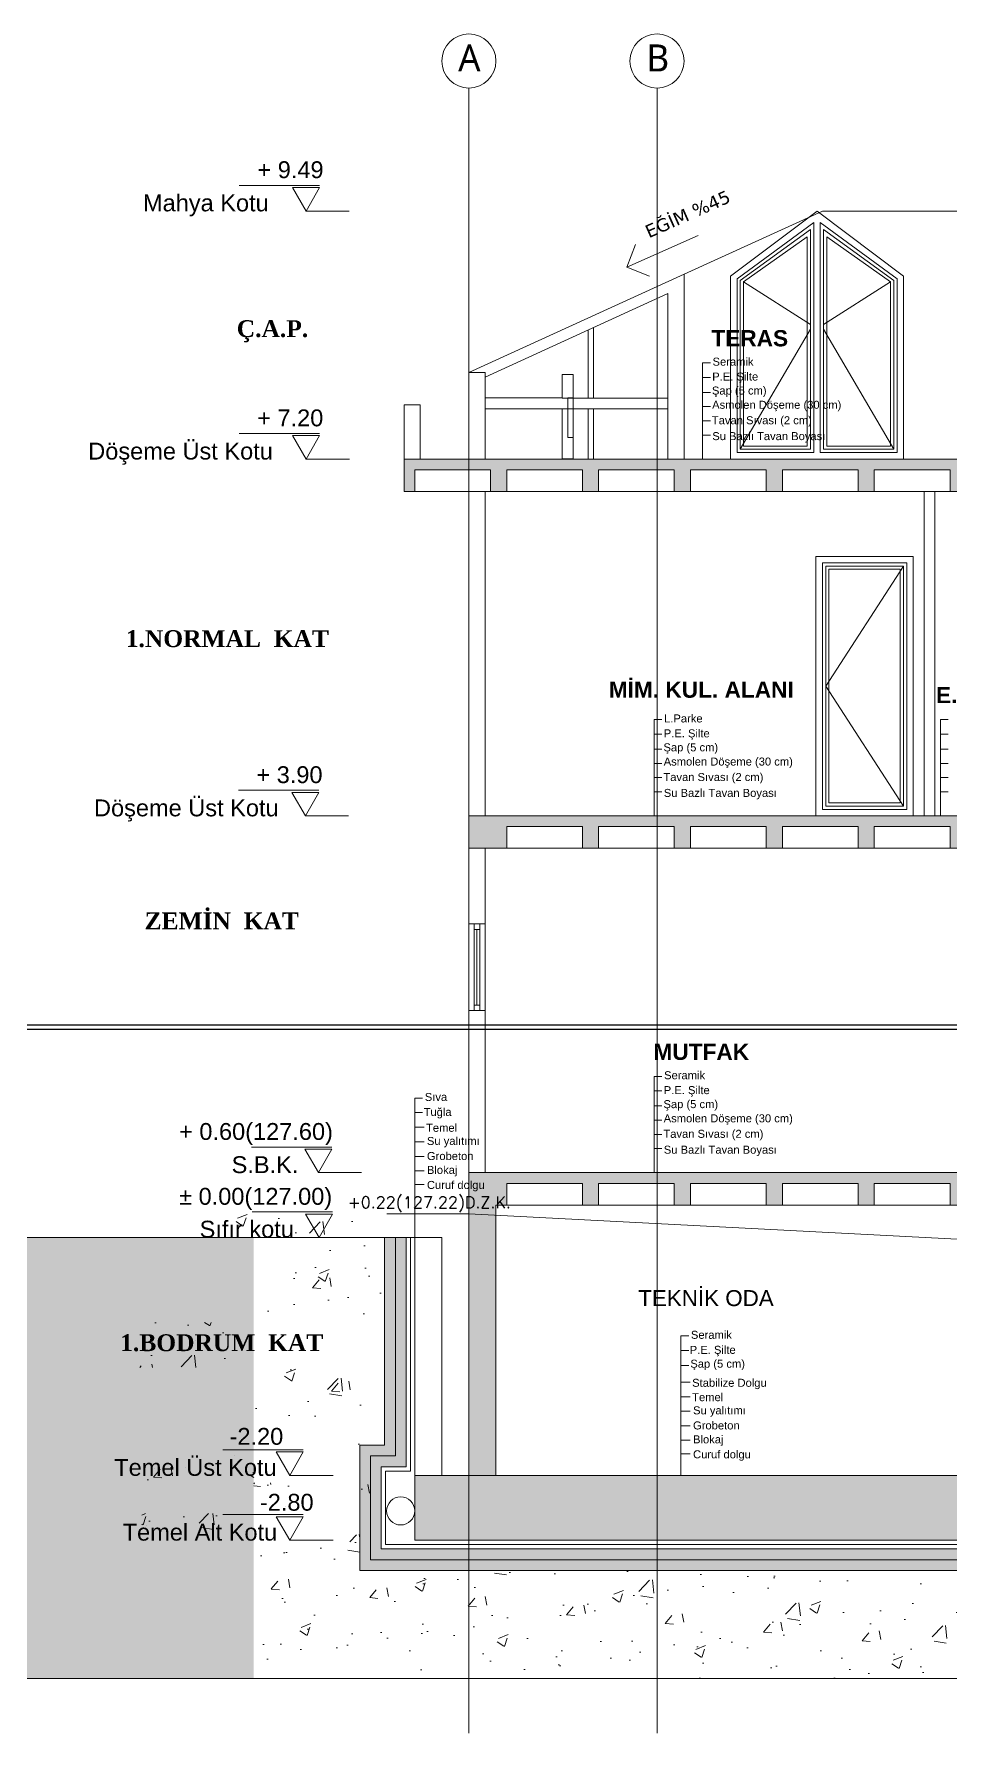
# Model space of a CAD drawing. Header units: millimetres. Extents: x 14753 to 45183, y 5640 to 19518.
# Drawn here: x 20554 to 21402, y 11755 to 13326 of the extents above; entities that cross this region are included whole.
import ezdxf

# ---------------------------------------------------------------- set-up
doc = ezdxf.new("R2010")
doc.units = ezdxf.units.MM
doc.layers.add('A_TXT_25_F', color=160, linetype='Continuous')
doc.layers.add('k tarama', color=252, linetype='Continuous', lineweight=9)
doc.styles.add('MtXpl_Segoe_UI', font='segoeui.ttf')
doc.styles.add('OLCU', font='romans.shx')
doc.styles.get("Standard").update_dxf_attribs({"font": 'arial.ttf'})
pattern_1 = [(45, (-369614.2577375841, -4539569.840400233), (-2.651650429449553, 2.651650429449553), []), (45, (-369611.6102375841, -4539569.840400233), (-2.651650429449553, 2.651650429449553), [1.799999999999999, -0.75])]

# ---------------------------------------------------------------- blocks, each defined once
blk = doc.blocks.new('THGHBNHG')
at = {"layer": 'A_TXT_25_F', "elevation": -1722.610922235364}
for points in [[(7349.383224470454, 1388.812495814944), (7349.383224470454, 1323.987947069674), (11012.82833093651, 1323.987947069036)], [(7352.955047424796, 1327.987947069674), (11009.25114284424, 1327.987947069034)]]:
    blk.add_lwpolyline(points, dxfattribs=at)
blk = doc.blocks.new('kot1')
for p, q in [((578788.5013949978, 90039.10951766901), (578862.9744544147, 90039.10951766901)), ((578801.0013949977, 90015.45888257441), (578761.0013949977, 90015.45888257441))]:
    blk.add_line(p, q)
blk.add_lwpolyline([(578813.5013949977, 90037.10951766899), (578788.5013949978, 90037.10951766899), (578801.0013949977, 90015.45888257441)], close=True)
blk = doc.blocks.new('iski kesiti')
at = {"layer": 'k tarama'}
h = blk.add_hatch(dxfattribs=at)
h.set_pattern_fill('JIS_STN_2.5', color=256, scale=1.5)
h.set_pattern_definition(pattern_1)
h.paths.add_polyline_path([(21859.74226241588, 12923.05894631147), (21929.74226241588, 12923.05894631147), (21929.74226241588, 12903.05894631147), (21944.74226241588, 12903.05894631147), (21944.74226241588, 12923.05894631147), (22014.74226241588, 12923.05894631147), (22014.74226241588, 12903.05894631147), (22029.74226241588, 12903.05894631147), (22029.74226241588, 12923.05894631147), (22099.74226241588, 12923.05894631147), (22099.74226241588, 12903.05894631147), (22114.74226241588, 12903.05894631147), (22114.74226241588, 12923.05894631147), (22184.74226241588, 12923.05894631147), (22184.74226241588, 12903.05894631147), (22199.74226241588, 12903.05894631147), (22199.74226241588, 12923.05894631147), (22269.74226241588, 12923.05894631147), (22269.74226241588, 12903.05894631147), (22284.74226241588, 12903.05894631147), (22284.74226241588, 12923.05894631147), (22354.74226241588, 12923.05894631147), (22354.74226241588, 12903.05894631147), (22369.74226241588, 12903.05894631147), (22369.74226241588, 12923.05894631147), (22439.74226241588, 12923.05894631147), (22439.74226241588, 12903.05894631147), (22454.74226241588, 12903.05894631147), (22454.74226241588, 12923.05894631147), (22524.74226241588, 12923.05894631147), (22524.74226241588, 12903.05894631147), (22535.74226241588, 12903.05894631147), (22535.74226241588, 12933.05894631147), (21339.74226241588, 12933.05894631147), (21339.74226241588, 12903.05894631147), (21349.74226241588, 12903.05894631147), (21349.74226241588, 12923.05894631147), (21419.74226241588, 12923.05894631147), (21419.74226241588, 12903.05894631147), (21434.74226241588, 12903.05894631147), (21434.74226241588, 12923.05894631147), (21504.74226241588, 12923.05894631147), (21504.74226241588, 12903.05894631147), (21519.74226241588, 12903.05894631147), (21519.74226241588, 12923.05894631147), (21589.74226241588, 12923.05894631147), (21589.74226241588, 12903.05894631147), (21604.74226241588, 12903.05894631147), (21604.74226241588, 12923.05894631147), (21674.74226241588, 12923.05894631147), (21674.74226241588, 12903.05894631147), (21689.74226241588, 12903.05894631147), (21689.74226241588, 12923.05894631147), (21759.74226241588, 12923.05894631147), (21759.74226241588, 12903.05894631147), (21774.74226241588, 12903.05894631147), (21774.74226241588, 12923.05894631147), (21844.74226241588, 12923.05894631147), (21844.74226241588, 12903.05894631147), (21859.74226241588, 12903.05894631147)])
h.paths.add_polyline_path([(21859.74226241588, 12593.05894631147), (21929.74226241588, 12593.05894631147), (21929.74226241588, 12573.05894631147), (21944.74226241588, 12573.05894631147), (21944.74226241588, 12593.05894631147), (22014.74226241588, 12593.05894631147), (22014.74226241588, 12573.05894631147), (22029.74226241588, 12573.05894631147), (22029.74226241588, 12593.05894631147), (22099.74226241588, 12593.05894631147), (22099.74226241588, 12573.05894631147), (22114.74226241588, 12573.05894631147), (22114.74226241588, 12593.05894631147), (22184.74226241588, 12593.05894631147), (22184.74226241588, 12573.05894631147), (22199.74226241588, 12573.05894631147), (22199.74226241588, 12593.05894631147), (22269.74226241588, 12593.05894631147), (22269.74226241588, 12573.05894631147), (22284.74226241588, 12573.05894631147), (22284.74226241588, 12593.05894631147), (22354.74226241588, 12593.05894631147), (22354.74226241588, 12573.05894631147), (22369.74226241588, 12573.05894631147), (22369.74226241588, 12593.05894631147), (22439.74226241588, 12593.05894631147), (22439.74226241588, 12573.05894631147), (22475.74226241588, 12573.05894631147), (22475.74226241588, 12603.05894631147), (21399.74226241588, 12603.05894631147), (21399.74226241588, 12573.05894631147), (21434.74226241588, 12573.05894631147), (21434.74226241588, 12593.05894631147), (21504.74226241588, 12593.05894631147), (21504.74226241588, 12573.05894631147), (21519.74226241588, 12573.05894631147), (21519.74226241588, 12593.05894631147), (21589.74226241588, 12593.05894631147), (21589.74226241588, 12573.05894631147), (21604.74226241588, 12573.05894631147), (21604.74226241588, 12593.05894631147), (21674.74226241588, 12593.05894631147), (21674.74226241588, 12573.05894631147), (21689.74226241588, 12573.05894631147), (21689.74226241588, 12593.05894631147), (21759.74226241588, 12593.05894631147), (21759.74226241588, 12573.05894631147), (21774.74226241588, 12573.05894631147), (21774.74226241588, 12593.05894631147), (21844.74226241588, 12593.05894631147), (21844.74226241588, 12573.05894631147), (21859.74226241588, 12573.05894631147)])
h.paths.add_polyline_path([(21859.74226241588, 12263.05894631147), (21929.74226241588, 12263.05894631147), (21929.74226241588, 12243.05894631147), (21944.74226241588, 12243.05894631147), (21944.74226241588, 12263.05894631147), (22014.74226241588, 12263.05894631147), (22014.74226241588, 12243.05894631147), (22029.74226241588, 12243.05894631147), (22029.74226241588, 12263.05894631147), (22099.74226241588, 12263.05894631147), (22099.74226241588, 12243.05894631147), (22114.74226241588, 12243.05894631147), (22114.74226241588, 12263.05894631147), (22184.74226241588, 12263.05894631147), (22184.74226241588, 12243.05894631147), (22199.74226241588, 12243.05894631147), (22199.74226241588, 12263.05894631147), (22269.74226241588, 12263.05894631147), (22269.74226241588, 12243.05894631147), (22284.74226241588, 12243.05894631147), (22284.74226241588, 12263.05894631147), (22354.74226241588, 12263.05894631147), (22354.74226241588, 12243.05894631147), (22369.74226241588, 12243.05894631147), (22369.74226241588, 12263.05894631147), (22439.74226241588, 12263.05894631147), (22439.74226241588, 12243.05894631147), (22450.74226241588, 12243.05894631147), (22450.74226241588, 11993.05894631147), (22475.74226241588, 11993.05894631147), (22475.74226241588, 12273.05894631147), (21399.74226241588, 12273.05894631147), (21399.74226241588, 11993.05894631147), (21424.74226241588, 11993.05894631147), (21424.74226241588, 12243.05894631147), (21434.74226241588, 12243.05894631147), (21434.74226241588, 12263.05894631147), (21504.74226241588, 12263.05894631147), (21504.74226241588, 12243.05894631147), (21519.74226241588, 12243.05894631147), (21519.74226241588, 12263.05894631147), (21589.74226241588, 12263.05894631147), (21589.74226241588, 12243.05894631147), (21604.74226241588, 12243.05894631147), (21604.74226241588, 12263.05894631147), (21674.74226241588, 12263.05894631147), (21674.74226241588, 12243.05894631147), (21689.74226241588, 12243.05894631147), (21689.74226241588, 12263.05894631147), (21759.74226241588, 12263.05894631147), (21759.74226241588, 12243.05894631147), (21774.74226241588, 12243.05894631147), (21774.74226241588, 12263.05894631147), (21844.74226241588, 12263.05894631147), (21844.74226241588, 12243.05894631147), (21859.74226241588, 12243.05894631147)])
h.paths.add_polyline_path([(22525.74226241588, 11933.05894631147), (22525.74226241588, 11993.05894631147), (21349.74226241588, 11993.05894631147), (21349.74226241588, 11933.05894631147)])
h = blk.add_hatch(dxfattribs=at)
h.set_pattern_fill('AR-CONC', color=256, scale=0.5)
h.set_pattern_definition([(50, (0, 0), (91.092334498002, -7.969542769451543), [9.525, -104.775]), (355, (0, 0), (-17.62171071248467, 95.52842261951758), [7.62, -83.820292085]), (100.4514446999999, (7.591003499999999, -0.66412675), (73.47062354517664, 87.55887595609754), [8.095004399999995, -89.04512229999997]), (46.1842, (0, 25.4), (135.5395204460649, -21.02116396636358), [14.2875, -157.1625]), (96.63555760999992, (11.29494999999997, 23.64825), (118.7020670257515, 123.7130622988607), [12.14251157, -133.56780408]), (351.18415117, (0, 25.4), (118.7020670324885, 123.7130622927663), [11.429983535, -125.72986596]), (21, (12.69999999999999, 19.05), (75.80719563456624, -51.1325990935438), [9.525, -104.775]), (326, (12.69999999999999, 19.05), (30.90101417382354, 92.09398306115962), [7.62, -83.82]), (71.45144499999999, (19.01726630000002, 14.78895005), (106.708209639358, 40.96138444295262), [8.0950044, -89.04496879999999]), (37.5, (0, 0), (1.544301625295908, 42.27751943657655), [0, -82.804, 0, -85.09, 0, -84.1375]), (7.499999999999999, (0, 0), (33.40983125515287, 50.09028740905975), [0, -48.51399999999999, 0, -80.899, 0, -32.0675]), (327.5, (-28.32100000000003, 0), (67.7952975834357, -2.864371996336721), [0, -31.75, 0, -99.06, 0, -131.445]), (317.5, (-41.02100000000001, 0), (74.06459069300902, 12.71324551666651), [0, -41.275, 0, -65.786, 0, -93.345])])
h.paths.add_polyline_path([(20126.60807132686, 12087.51067254567), (20114.10807132686, 12065.8600374511), (20101.60807132698, 12087.51067254567)], flags=16)
h.paths.add_polyline_path([(20126.60807132686, 12147.51067254567), (20114.10807132686, 12125.8600374511), (20101.60807132698, 12147.51067254567)], flags=16)
h.paths.add_polyline_path([(19932.58074294789, 12325.64247361626), (20097.15217155285, 12325.64247361626), (20097.15217155285, 12350.328187907), (19932.58074294789, 12350.328187907)], flags=9)
h.paths.add_polyline_path([(20080.76122178831, 12231.81214070166), (20272.59388074785, 12231.81214070166), (20272.59388074785, 12265.17630255137), (20080.76122178831, 12265.17630255137)], flags=24)
h.paths.add_polyline_path([(20089.64098598989, 12088.90686979626), (20147.27904874568, 12088.90686979626), (20147.27904874568, 12112.80168562163), (20089.64098598989, 12112.80168562163)], flags=24)
h.paths.add_polyline_path([(20118.15243127758, 12061.27699684714), (20269.00209021346, 12061.27699684714), (20269.00209021346, 12085.06008006679), (20118.15243127758, 12085.06008006679)], flags=24)
h.paths.add_polyline_path([(20117.70185411914, 12149.87782980982), (20175.33991687494, 12149.87782980982), (20175.33991687494, 12173.7726456352), (20117.70185411914, 12173.7726456352)], flags=24)
h.paths.add_polyline_path([(20122.55839098341, 12120.38795565872), (20282.24024637223, 12120.38795565872), (20282.24024637223, 12148.89573192066), (20122.55839098341, 12148.89573192066)], flags=24)
h.paths.add_polyline_path([(21074.90179887653, 12099.01104956152), (21266.73445783607, 12099.01104956152), (21266.73445783607, 12132.37521141123), (21074.90179887653, 12132.37521141123)], flags=9)
h.paths.add_polyline_path([(21075.58459699488, 11928.47590570701), (21226.43425593076, 11928.47590570701), (21226.43425593076, 11952.25898892665), (21075.58459699488, 11952.25898892665)], flags=9)
h.paths.add_polyline_path([(21174.42302007397, 12017.07673866969), (21232.06108282977, 12017.07673866969), (21232.06108282977, 12040.97155449507), (21174.42302007397, 12040.97155449507)], flags=9)
h.paths.add_polyline_path([(21146.68102629225, 12208.6656304293), (21241.95169477793, 12208.6656304293), (21241.95169477793, 12232.86372047023), (21146.68102629225, 12232.86372047023)], flags=9)
h.paths.add_polyline_path([(21067.03935604662, 11987.58686451859), (21226.72121143543, 11987.58686451859), (21226.72121143543, 12016.09464078053), (21067.03935604662, 12016.09464078053)], flags=9)
h.paths.add_polyline_path([(21200.74226241588, 12213.05894631054), (20504.74226241588, 12213.05894631054), (20504.74226241588, 12290.01944542257), (20027.74226241588, 12342.76392541744), (20027.74226241594, 12153.86003745068), (20052.74226241588, 12153.86003745068), (20052.74226241588, 12037.86003745068), (18770.74226241588, 12037.86003745068), (18770.74226241588, 12153.86003745068), (18845.74226241588, 12153.86003745068), (18845.74226241588, 12345.86003745068), (18701.33281097281, 12345.86003745068), (18701.33281097281, 11805.05894631147), (21200.74226241588, 11805.05894631147)])
h = blk.add_hatch(dxfattribs=at)
h.set_pattern_fill('AR-CONC', color=256, scale=0.5)
h.set_pattern_definition([(50, (-369614.2577375841, -4539569.840400233), (91.092334498002, -7.969542769451543), [9.525, -104.775]), (355, (-369614.2577375841, -4539569.840400233), (-17.62171071248467, 95.52842261951758), [7.62, -83.820292085]), (100.4514446999999, (-369606.6667340842, -4539570.504526983), (73.47062354517664, 87.55887595609754), [8.095004399999995, -89.04512229999997]), (46.1842, (-369614.2577375841, -4539544.440400232), (135.5395204460649, -21.02116396636358), [14.2875, -157.1625]), (96.6355576099999, (-369602.9627875841, -4539546.192150233), (118.7020670257515, 123.7130622988607), [12.14251157, -133.56780408]), (351.18415117, (-369614.2577375841, -4539544.440400232), (118.7020670324885, 123.7130622927663), [11.429983535, -125.72986596]), (21, (-369601.5577375842, -4539550.790400233), (75.80719563456624, -51.1325990935438), [9.525, -104.775]), (326, (-369601.5577375842, -4539550.790400233), (30.90101417382354, 92.09398306115962), [7.62, -83.82]), (71.45144499999999, (-369595.2404712842, -4539555.051450182), (106.708209639358, 40.96138444295262), [8.0950044, -89.04496879999999]), (37.5, (-369614.2577375841, -4539569.840400233), (1.544301625295908, 42.27751943657655), [0, -82.804, 0, -85.09, 0, -84.1375]), (7.499999999999999, (-369614.2577375841, -4539569.840400233), (33.40983125515287, 50.09028740905975), [0, -48.51399999999999, 0, -80.899, 0, -32.0675]), (327.5, (-369642.5787375841, -4539569.840400233), (67.7952975834357, -2.864371996336721), [0, -31.75, 0, -99.06, 0, -131.445]), (317.5, (-369655.2787375841, -4539569.840400233), (74.06459069300902, 12.71324551666651), [0, -41.275, 0, -65.786, 0, -93.345])])
h.paths.add_polyline_path([(22674.74226241588, 12149.05894631147), (22503.74226241588, 12149.05894631147), (22503.74226241588, 12021.05894631147), (22576.74226241588, 12021.05894631147), (22576.74226241588, 11905.05894631147), (21298.74226241588, 11905.05894631147), (21298.74226241588, 12021.05894631147), (21321.74226241588, 12021.05894631147), (21321.74226241582, 12213.05894631054), (21200.74226241588, 12213.05894631054), (21200.74226241588, 11805.05894631147), (22674.74226241588, 11805.05894631147)])
h.paths.add_polyline_path([(21087.1902477555, 12092.87925765384), (21321.74226241588, 12092.87925765384), (21321.74226241588, 12134.58445996605), (21087.1902477555, 12134.58445996605)])
h.paths.add_polyline_path([(21248.50699368719, 11955.96871311404), (21318.40894033434, 11955.96871311404), (21318.40894033434, 11985.74593012873), (21248.50699368719, 11985.74593012873)], flags=16)
h.paths.add_polyline_path([(21097.18155471148, 11927.11410405859), (21289.69309040008, 11927.11410405859), (21289.69309040008, 11957.69269093685), (21097.18155471148, 11957.69269093685)])
h.paths.add_polyline_path([(21248.50699368719, 12015.96871311404), (21318.40894033434, 12015.96871311404), (21318.40894033434, 12045.74593012873), (21248.50699368719, 12045.74593012873)], flags=16)
h.paths.add_polyline_path([(21181.96054359304, 12207.4218672309), (21301.75127899332, 12207.4218672309), (21301.75127899332, 12238.06372015085), (21181.96054359304, 12238.06372015085)])
h.paths.add_polyline_path([(21102.02841249533, 11986.03858134709), (21299.78400009452, 11986.03858134709), (21299.78400009452, 12022.732885601), (21102.02841249533, 12022.732885601)])
h.paths.add_polyline_path([(22560.15377997619, 12082.87034668121), (22799.94460367563, 12082.87034668121), (22799.94460367563, 12124.57554899342), (22560.15377997619, 12124.57554899342)])
h.paths.add_polyline_path([(22588.90421315981, 11955.96871311404), (22658.80615980696, 11955.96871311404), (22658.80615980696, 11985.74593012873), (22588.90421315981, 11985.74593012873)], flags=16)
h.paths.add_polyline_path([(22616.93116619432, 11927.11410405859), (22809.44270188292, 11927.11410405859), (22809.44270188292, 11957.69269093685), (22616.93116619432, 11957.69269093685)])
h.paths.add_polyline_path([(22588.90421315981, 12015.96871311404), (22658.80615980696, 12015.96871311404), (22658.80615980696, 12045.74593012873), (22588.90421315981, 12045.74593012873)], flags=16)
h.paths.add_polyline_path([(22606.84025649988, 11986.03858134709), (22804.59584409907, 11986.03858134709), (22804.59584409907, 12022.732885601), (22606.84025649988, 12022.732885601)])
h = blk.add_hatch(dxfattribs=at)
h.set_pattern_fill('JIS_STN_2.5', color=256, scale=1.5)
h.set_pattern_definition(pattern_1)
h.paths.add_polyline_path([(22493.74226241588, 12149.05894631147), (22483.74226241588, 12149.05894631147), (22483.74226241588, 12001.05894631147), (22556.74226241588, 12001.05894631147), (22556.74226241588, 11925.05894631147), (21318.74226241588, 11925.05894631147), (21318.74226241588, 12001.05894631147), (21341.74226241588, 12001.05894631147), (21341.74226241582, 12213.05894631054), (21331.74226241582, 12213.05894631054), (21331.74226241588, 12011.05894631147), (21308.74226241588, 12011.05894631147), (21308.74226241588, 11915.05894631147), (22566.74226241588, 11915.05894631147), (22566.74226241588, 12011.05894631147), (22493.74226241588, 12011.05894631147)])
h.paths.add_polyline_path([(21248.50699368719, 11955.96871311404), (21248.50699368719, 11985.74593012873)])
h = blk.add_hatch(dxfattribs=at)
h.set_pattern_fill('GRAVEL', color=256)
h.set_pattern_definition([(228.0127875, (-369595.9697375842, -4539544.440400232), (-203.2000000159581, -228.5999999858178), [3.4172144, -338.30483639565]), (184.969741, (-369598.2557375841, -4539546.980400232), (304.799999879405, 25.40000144697924), [5.864047199999992, -580.5404889352391]), (132.5104471, (-369604.0977375842, -4539547.488400233), (254.0000001072749, -279.3999999024596), [4.1348152, -409.3472279409999]), (267.273689, (-369614.0037375842, -4539553.838400232), (25.40000005319725, 507.9999999973312), [5.340045199999993, -528.6643742573791]), (292.83365418, (-369614.2577375841, -4539559.172400234), (-127.0000000106341, 304.7999999955546), [5.236336999999993, -518.3980774534391]), (357.273689, (-369612.225737584, -4539563.998400232), (-507.9999999973312, 25.40000005319728), [5.340045199999993, -528.6643742573791]), (37.69424047, (-369606.8917375842, -4539564.252400232), (-330.199999985359, -254.0000000190041), [7.061936599999999, -699.1311531424701]), (72.25532837, (-369601.303737584, -4539559.934400233), (177.8000000477929, 558.7999999847885), [6.6671952, -660.0525660190499]), (121.42956562, (-369599.2717375842, -4539553.584400232), (-203.2000000288312, 330.1999999822602), [5.35813, -530.4554569871201]), (175.2363583, (-369602.0657375842, -4539549.012400233), (279.3999999959952, -25.40000004389256), [6.117132799999993, -299.7393694999995]), (222.3974378, (-369608.1617375841, -4539548.504400232), (-304.7999999902466, -279.4000000106399), [7.9107792, -783.1677251217699]), (138.81407483, (-369588.857737584, -4539554.092400233), (-177.7999999893351, 152.4000000123918), [2.700045399999999, -267.30565824344]), (171.4692344, (-369590.889737584, -4539552.314400233), (330.2000000088966, -50.79999994237343), [5.136819799999999, -508.5463899704]), (225, (-369595.9697375842, -4539551.552400233), (-3.6e-15, -25.40000000000239), [3.592093399999999, -32.32893108428]), (203.19859051, (-369597.7477375841, -4539548.504400232), (127.0000000034609, 50.79999999109333), [1.934413199999998, -191.5062236889397]), (291.80140949, (-369599.5257375841, -4539549.266400233), (-25.40000000531496, 76.19999999822872), [2.7356562, -134.0475299]), (30.96375653, (-369598.5097375841, -4539551.806400233), (76.20000000186383, 50.79999999721125), [4.443196599999993, -143.6629815290998]), (161.56505118, (-369594.6997375841, -4539549.520400233), (50.80000000132582, -25.39999999733753), [3.2128714, -77.10898116828]), (16.389540334, (-369614.2577375841, -4539549.266400233), (254.0000000000015, 76.20000000000243), [4.50088, -445.58826672539]), (70.34617594, (-369609.9397375841, -4539547.996400233), (-101.6000000092931, -279.3999999967041), [3.775989399999999, -373.822156782]), (293.19859051, (-369594.6997375841, -4539544.440400232), (-50.79999999113262, 127.0000000035528), [3.868800999999996, -189.5718358889397]), (343.61045967, (-369593.1757375841, -4539547.996400233), (-254.0000000053229, 76.19999998222859), [4.500879999999993, -445.5882667253995]), (339.44395478, (-369614.2577375841, -4539565.014400232), (-126.9999999999986, 50.8000000000021), [4.340351999999992, -212.6773431310598]), (294.7751406, (-369610.1937375841, -4539566.538400233), (-127.0000001511693, 279.3999999312726), [3.636721199999999, -360.0359338072]), (66.80140949, (-369594.4457375842, -4539569.840400233), (50.79999999202298, 127.000000003193), [3.868801, -189.57183588894]), (17.35402464, (-369592.9217375841, -4539566.284400233), (-330.1999999934302, -101.6000000213246), [4.2578274, -421.5237598019999]), (69.44395478, (-369606.8917375842, -4539569.840400233), (-50.8000000008846, -126.9999999996463), [2.170175999999999, -214.8475191310601]), (101.3099324739999, (-369595.9697375842, -4539569.840400233), (-25.400000000004, 101.6000000000037), [1.295145999999999, -128.21994964526]), (165.963756532, (-369596.2237375841, -4539568.570400233), (76.19999999999513, -25.39999999999865), [5.236337, -99.49054589069]), (186.00900596, (-369601.303737584, -4539567.300400233), (253.9999999986537, 25.40000001329353), [4.852669999999992, -480.4136486333695]), (303.69006753, (-369598.5097375841, -4539554.092400233), (-25.40000000352969, 50.79999999823701), [3.663238799999999, -87.9177635968]), (353.15722659, (-369596.4777375841, -4539557.140400233), (431.8000000026568, -50.79999997739394), [6.395567599999999, -633.1600906503099]), (60.9453959, (-369590.1277375841, -4539557.902400233), (-101.6000000027968, -177.7999999984025), [2.615082399999999, -258.8939231811]), (90, (-369588.857737584, -4539555.616400233), (-25.4, 25.4), [1.524, -23.876]), (120.25643716, (-369601.8117375841, -4539566.538400233), (101.5999999875716, -177.8000000070979), [3.5286696, -349.339407732]), (48.01278749999999, (-369603.5897375841, -4539563.490400233), (203.2000000167534, 228.599999985102), [6.8344288, -334.88762199565]), (0, (-369599.0177375841, -4539558.410400233), (25.4, 25.4), [6.604, -18.796]), (325.3048465, (-369592.4137375842, -4539558.410400233), (254.0000000962153, -177.7999998625458), [4.016095599999999, -397.5931672414]), (254.0546040999999, (-369589.1117375842, -4539560.696400232), (-25.39999999822557, -101.6000000004474), [3.698290799999999, -181.21650038772]), (207.64597536, (-369590.1277375841, -4539564.252400232), (-482.6000000177335, -253.9999999663075), [6.021450999999992, -596.124644229379]), (175.42607874, (-369595.4617375841, -4539567.046400233), (-330.1999999999883, 25.39999999999478), [6.370294599999999, -630.6584645624])])
h.paths.add_polyline_path([(22503.74226241588, 12149.05894631147), (22493.74226241588, 12149.05894631147), (22493.74226241588, 12011.05894631147), (22566.74226241588, 12011.05894631147), (22566.74226241588, 11915.05894631147), (21308.74226241588, 11915.05894631147), (21308.74226241588, 12011.05894631147), (21331.74226241588, 12011.05894631147), (21331.74226241582, 12213.05894631054), (21321.74226241582, 12213.05894631054), (21321.74226241588, 12021.05894631147), (21298.74226241588, 12021.05894631147), (21298.74226241588, 11905.05894631147), (22576.74226241588, 11905.05894631147), (22576.74226241588, 12021.05894631147), (22503.74226241588, 12021.05894631147)])
h.paths.add_polyline_path([(21298.74226241588, 11955.96871311404), (21298.74226241588, 11985.74593012873)], flags=17)
for p, q in [((21399.74226241582, 11754.7387802992), (21399.74226241582, 13276.2108339183)), ((21573.74226241582, 11754.7387802992), (21573.74226241582, 13276.2108339183)), ((21726.74226241594, 13162.45972150285), (21598.74226241588, 13103.97868411988)), ((21726.74226241588, 13162.45972150285), (22148.74226241588, 13162.45972150285)), ((21611.94246564276, 13139.82635268569), (21545.80799263244, 13110.43325356953)), ((21545.80799263244, 13110.43325356953), (21553.73682410055, 13131.60547616426)), ((21545.80799263244, 13110.43325356953), (21566.83659131517, 13102.13099993113)), ((21598.74226241599, 13103.97868411895), (21399.74226241588, 13013.05894631147)), ((21598.74226241588, 12933.05894631147), (21598.74226241588, 13103.97868411895)), ((21583.74226241588, 13086.13115644082), (21414.742262416, 13008.91791177075)), ((21583.74226241588, 12933.05894631147), (21583.74226241588, 13086.13115644082)), ((21615.87771371822, 13022.09808715339), (21623.1135492209, 13022.09808715339)), ((21615.87771371822, 12933.05894631147), (21615.87771371822, 13022.09808715339)), ((21615.87771371822, 13008.59286378603), (21623.1135492209, 13008.59286378603)), ((21615.87771371822, 12994.75027968082), (21623.1135492209, 12994.75027968082)), ((21615.87771371822, 12994.75027968082), (21623.1135492209, 12994.75027968082)), ((21615.87771371822, 12981.57391360868), (21623.1135492209, 12981.57391360868)), ((21615.87771371822, 12981.57391360868), (21623.1135492209, 12981.57391360868)), ((21615.87771371822, 12968.3975475356), (21623.1135492209, 12968.3975475356)), ((21615.87771371822, 12968.3975475356), (21623.1135492209, 12968.3975475356)), ((21615.87771371822, 12955.22118146252), (21623.1135492209, 12955.22118146252)), ((21615.87771371822, 12955.22118146252), (21623.1135492209, 12955.22118146252)), ((21339.74226241588, 12933.05894631147), (22535.74226241588, 12933.05894631147)), ((21339.74226241588, 12903.05894631147), (21339.74226241588, 12933.05894631147)), ((21339.74226241588, 12903.05894631147), (22535.74226241588, 12903.05894631147)), ((21399.74226241588, 12603.05894631147), (21399.74226241588, 12903.05894631147)), ((21414.74226241588, 12603.05894631147), (21414.74226241588, 12903.05894631147)), ((21820.74226241582, 12603.05894631147), (21820.74226241582, 12903.05894631147)), ((21830.74226241582, 12603.05894631147), (21830.74226241582, 12903.05894631147)), ((21571.0541683553, 12692.0980871534), (21578.29000385798, 12692.0980871534)), ((21571.0541683553, 12603.05894631147), (21571.0541683553, 12692.0980871534)), ((21835.91871705285, 12692.0980871534), (21843.15455255553, 12692.0980871534)), ((21835.91871705285, 12603.05894631147), (21835.91871705285, 12692.0980871534)), ((21571.0541683553, 12678.59286378603), (21578.29000385798, 12678.59286378603)), ((21835.91871705285, 12678.59286378603), (21843.15455255553, 12678.59286378603)), ((21571.0541683553, 12664.75027968082), (21578.29000385798, 12664.75027968082)), ((21571.0541683553, 12664.75027968082), (21578.29000385798, 12664.75027968082)), ((21571.0541683553, 12651.57391360868), (21578.29000385798, 12651.57391360868)), ((21571.0541683553, 12651.57391360868), (21578.29000385798, 12651.57391360868)), ((21835.91871705285, 12664.75027968082), (21843.15455255553, 12664.75027968082)), ((21835.91871705285, 12664.75027968082), (21843.15455255553, 12664.75027968082)), ((21835.91871705285, 12651.57391360868), (21843.15455255553, 12651.57391360868)), ((21835.91871705285, 12651.57391360868), (21843.15455255553, 12651.57391360868)), ((21571.0541683553, 12638.3975475356), (21578.29000385798, 12638.3975475356)), ((21571.0541683553, 12638.3975475356), (21578.29000385798, 12638.3975475356)), ((21835.91871705285, 12638.3975475356), (21843.15455255553, 12638.3975475356)), ((21835.91871705285, 12638.3975475356), (21843.15455255553, 12638.3975475356)), ((21571.0541683553, 12625.22118146252), (21578.29000385798, 12625.22118146252)), ((21571.0541683553, 12625.22118146252), (21578.29000385798, 12625.22118146252)), ((21835.91871705285, 12625.22118146252), (21843.15455255553, 12625.22118146252)), ((21835.91871705285, 12625.22118146252), (21843.15455255553, 12625.22118146252)), ((21399.74226241588, 12603.05894631147), (22475.74226241588, 12603.05894631147)), ((21399.74226241588, 12573.05894631147), (21399.74226241588, 12603.05894631147)), ((21399.74226241588, 12573.05894631147), (22475.74226241588, 12573.05894631147)), ((21399.74226241588, 12273.05894631147), (21399.74226241588, 12573.05894631147)), ((21414.74226241588, 12273.05894631147), (21414.74226241588, 12573.05894631147)), ((21404.74226241588, 12503.05894631147), (21404.74226241588, 12423.05894631147)), ((21409.74226241588, 12498.05894631147), (21404.74226241588, 12498.05894631147)), ((21407.24226241588, 12498.05894631147), (21407.24226241588, 12428.05894631147)), ((21409.74226241588, 12423.05894631147), (21409.74226241588, 12503.05894631147)), ((21404.74226241588, 12428.05894631147), (21409.74226241588, 12428.05894631147)), ((21571.0541683553, 12362.0980871534), (21578.29000385798, 12362.0980871534)), ((21571.0541683553, 12273.05894631147), (21571.0541683553, 12362.0980871534)), ((21349.74226241588, 12213.05894631054), (21349.74226241535, 12342.02015927061)), ((21349.74226241535, 12342.02015927061), (21356.97809791804, 12342.02015927061)), ((21571.0541683553, 12348.59286378603), (21578.29000385798, 12348.59286378603)), ((21349.74226241535, 12328.51493590325), (21356.97809791804, 12328.51493590325)), ((21571.0541683553, 12334.75027968082), (21578.29000385798, 12334.75027968082)), ((21571.0541683553, 12334.75027968082), (21578.29000385798, 12334.75027968082)), ((21571.0541683553, 12321.57391360868), (21578.29000385798, 12321.57391360868)), ((21571.0541683553, 12321.57391360868), (21578.29000385798, 12321.57391360868)), ((21349.74226241547, 12314.97180768288), (21358.42526501871, 12314.97180768288)), ((21349.74226241547, 12314.97180768288), (21358.42526501871, 12314.97180768288)), ((21349.74226241547, 12314.97180768288), (21358.42526501871, 12314.97180768288)), ((21571.0541683553, 12308.3975475356), (21578.29000385798, 12308.3975475356)), ((21571.0541683553, 12308.3975475356), (21578.29000385798, 12308.3975475356)), ((21349.74226241547, 12301.66737515572), (21358.42526501964, 12301.66737515479)), ((21349.74226241547, 12301.66737515572), (21358.42526501964, 12301.66737515479)), ((21571.0541683553, 12295.22118146252), (21578.29000385798, 12295.22118146252)), ((21571.0541683553, 12295.22118146252), (21578.29000385798, 12295.22118146252)), ((21349.74226241547, 12288.01545683574), (21358.42526501871, 12288.01545683481)), ((21349.74226241547, 12274.85459900088), (21358.42526501871, 12274.85459900088)), ((21349.74226241547, 12274.85459900088), (21358.42526501871, 12274.85459900088)), ((21349.74226241542, 12262.13168602995), (21358.42526501865, 12262.13168602995)), ((21399.74226241588, 11993.05894631147), (21399.74226241588, 12273.05894631147)), ((21399.74226241588, 12273.05894631147), (22475.74226241588, 12273.05894631147)), ((21424.74226241588, 11993.05894631147), (21424.74226241588, 12243.05894631147)), ((21424.74226241588, 12243.05894631147), (22450.74226241588, 12243.05894631147)), ((21595.87771371828, 11993.05894631147), (21595.87771371775, 12122.02015927154)), ((21595.87771371775, 12122.02015927154), (21603.11354922043, 12122.02015927154)), ((21595.87771371775, 12108.51493590418), (21603.11354922043, 12108.51493590418)), ((21595.87771371775, 12094.67235179897), (21603.11354922043, 12094.67235179897)), ((21595.87771371775, 12094.67235179897), (21603.11354922043, 12094.67235179897)), ((21595.87771371799, 12079.10862894636), (21604.56071632123, 12079.10862894636)), ((21595.87771371985, 12065.80419642012), (21604.56071632309, 12065.80419642012)), ((21595.87771371985, 12065.80419642012), (21604.56071632309, 12065.80419642012)), ((21595.87771371985, 12065.80419642012), (21604.56071632309, 12065.80419642012)), ((21595.87771371985, 12052.49976389296), (21604.56071632402, 12052.49976389203)), ((21595.87771371985, 12052.49976389296), (21604.56071632402, 12052.49976389203)), ((21595.87771371985, 12038.84784557298), (21604.56071632309, 12038.84784557204)), ((21595.87771371985, 12025.68698773812), (21604.56071632309, 12025.68698773812)), ((21595.87771371985, 12025.68698773812), (21604.56071632309, 12025.68698773812)), ((21595.87771371979, 12012.96407476719), (21604.56071632303, 12012.96407476719)), ((21349.74226241588, 11993.05894631147), (22525.74226241588, 11993.05894631147)), ((21349.74226241588, 11933.05894631147), (21349.74226241588, 11993.05894631147)), ((21349.74226241588, 11933.05894631147), (22525.74226241588, 11933.05894631147))]:
    blk.add_line(p, q, dxfattribs=at)
at = {"layer": 'k tarama', "ltscale": 10}
for p, q in [((21653.742262416, 13096.88057425525), (21715.74226241588, 13057.45972150285)), ((21789.74226241588, 13096.88057425525), (21727.74226241588, 13057.45972150285)), ((21715.74226241588, 13053.05894631147), (21650.74226241588, 12942.05894631147)), ((21727.74226241588, 13053.05894631147), (21792.74226241588, 12942.05894631147)), ((21801.74226241582, 12834.05894631147), (21729.74226241582, 12723.05894631147)), ((21729.74226241582, 12723.05894631147), (21801.74226241582, 12612.05894631147))]:
    blk.add_line(p, q, dxfattribs=at)
at = {"layer": 'k tarama', "color": 128, "true_color": 0x004d39}
blk.add_lwpolyline([(21721.74226241588, 13162.45972150285), (21641.74226241588, 13102.31857056916), (21641.74226241588, 12933.05894631147), (21801.74226241588, 12933.05894631147), (21801.74226241588, 13102.31857056916), (21721.74226241588, 13162.45972150285)], dxfattribs=at)
for points in [[(21718.74226241588, 12939.05894631147), (21718.74226241588, 13151.84984386526), (21647.7422624157, 13099.59957241174), (21647.74226241594, 12939.05894631147)], [(21715.74226241588, 12942.05894631147), (21715.74226241588, 13145.22975846752), (21650.74226241588, 13098.24007333349), (21650.74226241588, 12942.05894631147)], [(21653.74226241588, 12945.05894631147), (21712.74226241588, 12945.05894631147), (21712.74226241588, 13138.60967306886), (21653.742262416, 13096.88057425525)], [(21724.74226241588, 12939.05894631147), (21795.74226241588, 12939.05894631147), (21795.74226241588, 13099.59957241174), (21724.74226241588, 13151.84984386526)], [(21792.74226241588, 12942.05894631147), (21792.74226241588, 13098.24007333349), (21727.74226241588, 13145.22975846752), (21727.74226241588, 12942.05894631147)], [(21789.74226241588, 12945.05894631147), (21789.74226241588, 13096.88057425525), (21730.74226241588, 13138.60967306886), (21730.74226241588, 12945.05894631147)]]:
    blk.add_lwpolyline(points, close=True, dxfattribs=at)
at = {"layer": 'k tarama'}
for points in [[(21515.08037235169, 13054.7606989434), (21515.13603288081, 12989.49482494313), (21510.13877946284, 12989.49482494313), (21510.08283469692, 13052.47740842495)], [(21399.74226241588, 12933.05894631147), (21399.74226241588, 13013.05894631147), (21414.74226241588, 13013.05894631147), (21414.74226241588, 12933.05894631147)], [(21486.15231787815, 12979.52397673763), (21486.15231787815, 12933.1181845013), (21496.15159308567, 12933.1181845013), (21496.15159308567, 13011.25412528869), (21486.15231787815, 13011.25412528869), (21486.15231787815, 12989.52444403805)], [(21339.74226241588, 12933.05894631147), (21339.74226241588, 12983.05894631147), (21354.74226241588, 12983.05894631147), (21354.74226241588, 12933.05894631147)], [(21486.15231787815, 12989.52444403805), (21414.74276789028, 12989.52444403805), (21414.74226241588, 12979.49309805874), (21583.74226241588, 12979.48753129132)], [(21583.74226241588, 12989.46607860923), (21486.15231787815, 12989.46493449807), (21486.15231787815, 12989.46493449807)], [(21349.74226241588, 12903.05894631147), (21349.74226241588, 12923.05894631147), (21419.74226241588, 12923.05894631147), (21419.74226241588, 12903.05894631147)], [(21434.74226241588, 12903.05894631147), (21434.74226241588, 12923.05894631147), (21504.74226241588, 12923.05894631147), (21504.74226241588, 12903.05894631147)], [(21519.74226241588, 12903.05894631147), (21519.74226241588, 12923.05894631147), (21589.74226241588, 12923.05894631147), (21589.74226241588, 12903.05894631147)], [(21585.13877946284, 12933.08856540639), (21590.13603288081, 12933.08856540639)], [(21604.74226241588, 12903.05894631147), (21604.74226241588, 12923.05894631147), (21674.74226241588, 12923.05894631147), (21674.74226241588, 12903.05894631147)], [(21689.74226241588, 12903.05894631147), (21689.74226241588, 12923.05894631147), (21759.74226241588, 12923.05894631147), (21759.74226241588, 12903.05894631147)], [(21774.74226241588, 12903.05894631147), (21774.74226241588, 12923.05894631147), (21844.74226241588, 12923.05894631147), (21844.74226241588, 12903.05894631147)], [(21434.74226241588, 12573.05894631147), (21434.74226241588, 12593.05894631147), (21504.74226241588, 12593.05894631147), (21504.74226241588, 12573.05894631147)], [(21519.74226241588, 12573.05894631147), (21519.74226241588, 12593.05894631147), (21589.74226241588, 12593.05894631147), (21589.74226241588, 12573.05894631147)], [(21604.74226241588, 12573.05894631147), (21604.74226241588, 12593.05894631147), (21674.74226241588, 12593.05894631147), (21674.74226241588, 12573.05894631147)], [(21689.74226241588, 12573.05894631147), (21689.74226241588, 12593.05894631147), (21759.74226241588, 12593.05894631147), (21759.74226241588, 12573.05894631147)], [(21774.74226241588, 12573.05894631147), (21774.74226241588, 12593.05894631147), (21844.74226241588, 12593.05894631147), (21844.74226241588, 12573.05894631147)], [(21200.74226241588, 11805.05894631147), (18701.33281097281, 11805.05894631147), (18701.33281097281, 12345.86003745068), (18873.74226241588, 12345.86003745068)], [(21434.74226241588, 12243.05894631147), (21434.74226241588, 12263.05894631147), (21504.74226241588, 12263.05894631147), (21504.74226241588, 12243.05894631147)], [(21519.74226241588, 12243.05894631147), (21519.74226241588, 12263.05894631147), (21589.74226241588, 12263.05894631147), (21589.74226241588, 12243.05894631147)], [(21604.74226241588, 12243.05894631147), (21604.74226241588, 12263.05894631147), (21674.74226241588, 12263.05894631147), (21674.74226241588, 12243.05894631147)], [(21689.74226241588, 12243.05894631147), (21689.74226241588, 12263.05894631147), (21759.74226241588, 12263.05894631147), (21759.74226241588, 12243.05894631147)], [(21774.74226241588, 12243.05894631147), (21774.74226241588, 12263.05894631147), (21844.74226241588, 12263.05894631147), (21844.74226241588, 12243.05894631147)], [(21349.74226241582, 12213.05894631054), (20504.74226241588, 12213.05894631054)], [(21321.74226241582, 12213.05894631054), (21321.74226241588, 12021.05894631147), (21298.74226241588, 12021.05894631147), (21298.74226241588, 11905.05894631147), (22576.74226241588, 11905.05894631147), (22576.74226241588, 12021.05894631147), (22503.74226241588, 12021.05894631147), (22503.74226241588, 12149.05894631147)], [(21331.74226241582, 12213.05894631054), (21331.74226241588, 12011.05894631147), (21308.74226241588, 12011.05894631147), (21308.74226241588, 11915.05894631147), (22566.74226241588, 11915.05894631147), (22566.74226241588, 12011.05894631147), (22493.74226241588, 12011.05894631147), (22493.74226241588, 12149.05894631147)], [(21341.74226241582, 12213.05894631054), (21341.74226241588, 12001.05894631147), (21318.74226241588, 12001.05894631147), (21318.74226241588, 11925.05894631147), (22556.74226241588, 11925.05894631147), (22556.74226241588, 12001.05894631147), (22483.74226241588, 12001.05894631147), (22483.74226241588, 12149.05894631147)], [(21345.74226241582, 12213.05894631054), (21345.74226241588, 11997.05894631147), (21322.74226241588, 11997.05894631147), (21322.74226241588, 11929.05894631147), (22552.74226241588, 11929.05894631147), (22552.74226241588, 11997.05894631147), (22479.74226241588, 11997.05894631147), (22479.74226241588, 12149.05894631147)], [(21374.74226241588, 11993.05894631147), (21374.74226241588, 11993.05894631147), (21374.74226241588, 12213.05894631054), (21349.74226241588, 12213.05894631054), (21349.74226241588, 11993.05894631147), (21374.74226241588, 11993.05894631147)], [(21200.74226241588, 11805.05894631147), (22674.74226241588, 11805.05894631147), (22674.74226241588, 12149.05894631147), (22475.74226241582, 12149.05894631147)]]:
    blk.add_lwpolyline(points, dxfattribs=at)
for points in [[(21496.15159308567, 12989.52444403805), (21491.1543396677, 12989.52444403805), (21491.1543396677, 12953.11792700924), (21496.15159308567, 12953.11792700924)], [(21510.13877946284, 12933.08856540639), (21515.13603288081, 12933.08856540639), (21515.13603288081, 12979.49435764272), (21510.13877946284, 12979.49435764272)], [(21810.74226241582, 12603.05894631147), (21720.74226241582, 12603.05894631147), (21720.74226241582, 12843.05894631147), (21810.74226241582, 12843.05894631147)], [(21804.74226241582, 12837.05894631147), (21804.74226241582, 12609.05894631147), (21726.74226241582, 12609.05894631147), (21726.74226241582, 12837.05894631147)], [(21801.74226241582, 12834.05894631147), (21801.74226241582, 12612.05894631147), (21729.74226241582, 12612.05894631147), (21729.74226241582, 12834.05894631147)], [(21798.74226241582, 12831.05894631147), (21798.74226241582, 12615.05894631147), (21732.74226241582, 12615.05894631147), (21732.74226241582, 12831.05894631147)], [(21399.74226241588, 12423.05894631147), (21414.74226241588, 12423.05894631147), (21414.74226241588, 12503.05894631147), (21399.74226241588, 12503.05894631147)]]:
    blk.add_lwpolyline(points, close=True, dxfattribs=at)
at = {"layer": 'k tarama', "color": 251}
blk.add_lwpolyline([(22614.95212405495, 12179.05894631147), (22475.74226241588, 12179.05894631147), (21399.74226241588, 12235.05894631147), (21324.0026433451, 12235.05894631147)], dxfattribs=at)
at = {"layer": 'k tarama', "linetype": 'Continuous'}
for centre in [(21399.74226241582, 13301.2108339183), (21573.74226241582, 13301.2108339183)]:
    blk.add_circle(centre, 25, dxfattribs=at)
at = {"layer": 'k tarama'}
blk.add_circle((21336.70069508982, 11960.15821603499), 13, dxfattribs=at)
at = {"layer": 'k tarama', "xscale": -1}
for p in [(600050.1661359551, -76852.99916107208), (600050.2068427625, -77082.39993626345), (600049.514501648, -77412.39993626343), (600061.5855643154, -77742.39993626345), (600062.2420321524, -77802.39993626345), (600035.0765755496, -78022.39993626343), (600035.0765755496, -78082.39993626345)]:
    blk.add_blockref('kot1', p, dxfattribs=at)
at = {"layer": 'k tarama'}
for s, height, style, p in [('A', 25, 'MtXpl_Segoe_UI', (21389.81670078297, 13291.5495796185)), ('B', 25, 'MtXpl_Segoe_UI', (21563.81670078298, 13291.5495796185)), ('+0.22(127.22)D.Z.K.', 10.80000000220025, 'OLCU', (21287.73795878893, 12240.20045017917))]:
    blk.add_text(s, height=height, dxfattribs=dict(at, style=style)).set_placement(p)
for s, height, p in [('+ 9.49', 15.6, (21204.18856555334, 13192.88683713041, 574.2036407451214)), ('Mahya Kotu', 15.6, (21098.32373922429, 13162.16578971781, 574.2036407451214)), ('+ 7.20', 15.6, (21203.91197354928, 12963.32523798756, 574.2036407451214)), ('Döşeme Üst Kotu', 15.6, (21047.68067423772, 12932.60419057496, 574.2036407451214)), ('+ 3.90', 15.6, (21203.21963243477, 12633.32523798849, 574.2036407451214)), ('Döşeme Üst Kotu', 15.6, (21053.01807059947, 12602.60419057589, 574.2036407451214)), ('Tuğla', 7.4, (21357.87651765323, 12325.45318384468)), ('+ 0.60(127.60)', 15.6, (21131.66965273785, 12303.32523798756, 574.2036407451214)), ('Temel', 7.4, (21360.12638215802, 12310.84151031915)), ('Su yalıtımı', 7.4, (21360.94748711854, 12298.659728962)), ('Grobeton', 7.4, (21360.94748711854, 12284.70344621129)), ('S.B.K.', 15.6, (21180.32096248574, 12272.60419057496, 574.2036407451214)), ('Blokaj', 7.4, (21360.9474871176, 12271.83645130973)), ('± 0.00(127.00)', 15.6, (21131.73310572549, 12243.32523798756, 574.2036407451214)), ('Curuf dolgu', 7.4, (21360.94748711854, 12257.96918091736)), ('Sıfır kotu', 15.6, (21150.71404129907, 12212.96467544976, 574.2036407451214)), ('P.E. Şilte', 7.4, (21604.01196895563, 12105.45318384562)), ('Temel', 7.4, (21606.2618334624, 12061.67389905639)), ('Stabilize Dolgu', 7.4, (21606.26183346234, 12074.97833158355)), ('Su yalıtımı', 7.4, (21607.08293842291, 12049.49211769923)), ('Grobeton', 7.4, (21607.08293842291, 12035.53583494853)), ('-2.20', 15.6, (21178.4054893782, 12021.32523798756, 574.2036407451214)), ('Blokaj', 7.4, (21607.08293842199, 12022.66884004697)), ('Temel Üst Kotu', 15.6, (21071.79065209028, 11992.60419057589, 574.2036407451214)), ('Curuf dolgu', 7.4, (21607.08293842291, 12008.8015696546)), ('-2.80', 15.6, (21206.46635750745, 11960.35427797399, 459.3629125960972)), ('Temel Alt Kotu', 15.6, (21079.54844419815, 11932.69514172338, 459.3629125960972))]:
    blk.add_text(s, height=height, dxfattribs=at).set_placement(p)
at = {"layer": 'k tarama', "insert": (21643.06092208432, 13171.09418435022), "char_height": 12, "attachment_point": 9, "rotation": 23.962488974576406}
blk.add_mtext_dynamic_manual_height_columns('{\\fVerdana|b0|i0|c162|p34;EĞİM %45}', width=153.7632020074525, gutter_width=12.5, heights=[0], dxfattribs=at)
at = {"layer": 'k tarama'}
for s, insert, char_height, width, attachment_point in [('{\\fTimes New Roman|b1|i0|c162|p18;Ç.A.P.}', (21218.10325087997, 13061.4462462971, -0.0010915079240021), 15.6, 230.8503102549198, 2), ('{\\fArial|b1|i0|c162|p34;\\C0;TERAS}', (21659.48983994848, 13052.29247169383), 15, 177.5771617345536, 2), ('{\\C7;Seramik}', (21625.12066079117, 13026.83360432647), 7.4, 53.89089732870428, 1), ('{\\fArial|b0|i0|c162|p34;\\C7;P.E. Şilte}', (21624.80951329443, 13013.05730545241), 7.4, 45.53639769560044, 1), ('{\\fArial|b0|i0|c162|p34;\\C7;Şap (5 cm)}', (21624.55088480888, 13000.11031766608), 7.4, 52.75160089202194, 1), ('{\\C7;Asmolen Döşeme (30 cm)}', (21624.74751054321, 12986.96701202448), 7.4, 121.8655772054926, 1), ('{\\fArial|b0|i0|c162|p34;\\C7;Tavan Sıvası (2 cm)}', (21624.48640250979, 12972.64670006186), 7.4, 92.2450971010266, 1), ('{\\fArial|b0|i0|c162|p34;\\C7;Su Bazlı Tavan Boyası}', (21624.86640278541, 12957.95962869469), 7.4, 113.0952446000892, 1), ('{\\fTimes New Roman|b1|i0|c162|p18;1.NORMAL  KAT}', (21176.35900884803, 12774.76493684854, -0.0010915079240021), 15.6, 230.8503102549198, 2), ('{\\fArial|b1|i0|c162|p34;\\C0;MİM. KUL. ALANI}', (21614.66629458557, 12727.29247169383), 15, 177.5771617345536, 2), ('{\\fArial|b1|i0|c162|p34;\\C0;E.BANYO}', (21879.53084328311, 12722.29247169383), 15, 177.5771617345536, 2), ('{\\fArial|b0|i0|c162|p34;\\C7;P.E. Şilte}', (21579.98596793151, 12683.05730545241), 7.4, 45.53639769560044, 1), ('{\\C7;L.Parke}', (21580.29711542826, 12696.83360432647), 7.4, 53.89089732870428, 1), ('{\\fArial|b0|i0|c162|p34;\\C7;Şap (5 cm)}', (21579.72733944596, 12670.11031766608), 7.4, 52.75160089202194, 1), ('{\\C7;Asmolen Döşeme (30 cm)}', (21579.92396518029, 12656.96701202448), 7.4, 121.8655772054926, 1), ('{\\fArial|b0|i0|c162|p34;\\C7;Tavan Sıvası (2 cm)}', (21579.66285714687, 12642.64670006186), 7.4, 92.2450971010266, 1), ('{\\fArial|b0|i0|c162|p34;\\C7;Su Bazlı Tavan Boyası}', (21580.04285742249, 12627.95962869469), 7.4, 113.0952446000892, 1), ('{\\fTimes New Roman|b1|i0|c162|p18;ZEMİN  KAT}', (21171.16191448347, 12513.69826859701, -0.0010915079240021), 15.6, 230.8503102549198, 2), ('{\\fArial|b1|i0|c162|p34;\\C0;MUTFAK}', (21614.66629458557, 12392.29247169383), 15, 177.5771617345536, 2), ('{\\C7;Seramik}', (21580.29711542826, 12366.83360432647), 7.4, 53.89089732870428, 1), ('{\\fArial|b0|i0|c162|p34;\\C7;P.E. Şilte}', (21579.98596793151, 12353.05730545241), 7.4, 45.53639769560044, 1), ('Sıva', (21358.98520948831, 12346.75567644369), 7.4, 52.75160089202194, 1), ('{\\fArial|b0|i0|c162|p34;\\C7;Şap (5 cm)}', (21579.72733944596, 12340.11031766608), 7.4, 52.75160089202194, 1), ('{\\C7;Asmolen Döşeme (30 cm)}', (21579.92396518029, 12326.96701202448), 7.4, 121.8655772054926, 1), ('{\\fArial|b0|i0|c162|p34;\\C7;Tavan Sıvası (2 cm)}', (21579.66285714687, 12312.64670006186), 7.4, 92.2450971010266, 1), ('{\\fArial|b0|i0|c162|p34;\\C7;Su Bazlı Tavan Boyası}', (21580.04285742249, 12297.95962869469), 7.4, 113.0952446000892, 1), ('TEKNİK ODA', (21619.07038212079, 12164.41383289359), 14.8, 355.1543234691073, 2), ('{\\fTimes New Roman|b1|i0|c162|p18;1.BODRUM  KAT}', (21171.16191448347, 12123.53821719158, -0.0010915079240021), 15.6, 230.8503102549198, 2), ('Seramik', (21605.12066079071, 12126.75567644462), 7.4, 52.75160089202194, 1), ('{\\fArial|b0|i0|c162|p34;Şap (5 cm)}', (21604.55088480842, 12100.03238978423), 7.4, 52.75160089202194, 1)]:
    blk.add_mtext(s, dxfattribs=dict(at, insert=insert, char_height=char_height, width=width, attachment_point=attachment_point))

msp = doc.modelspace()

# ---------------------------------------------------------------- block references
at = {"layer": 'k tarama'}
for name, p in [('iski kesiti', (-443.1592805485415, 0)), ('THGHBNHG', (11827.66605505741, 11081.872090381, 1722.610922235364))]:
    msp.add_blockref(name, p, dxfattribs=at)

doc.saveas('drawing.dxf')
